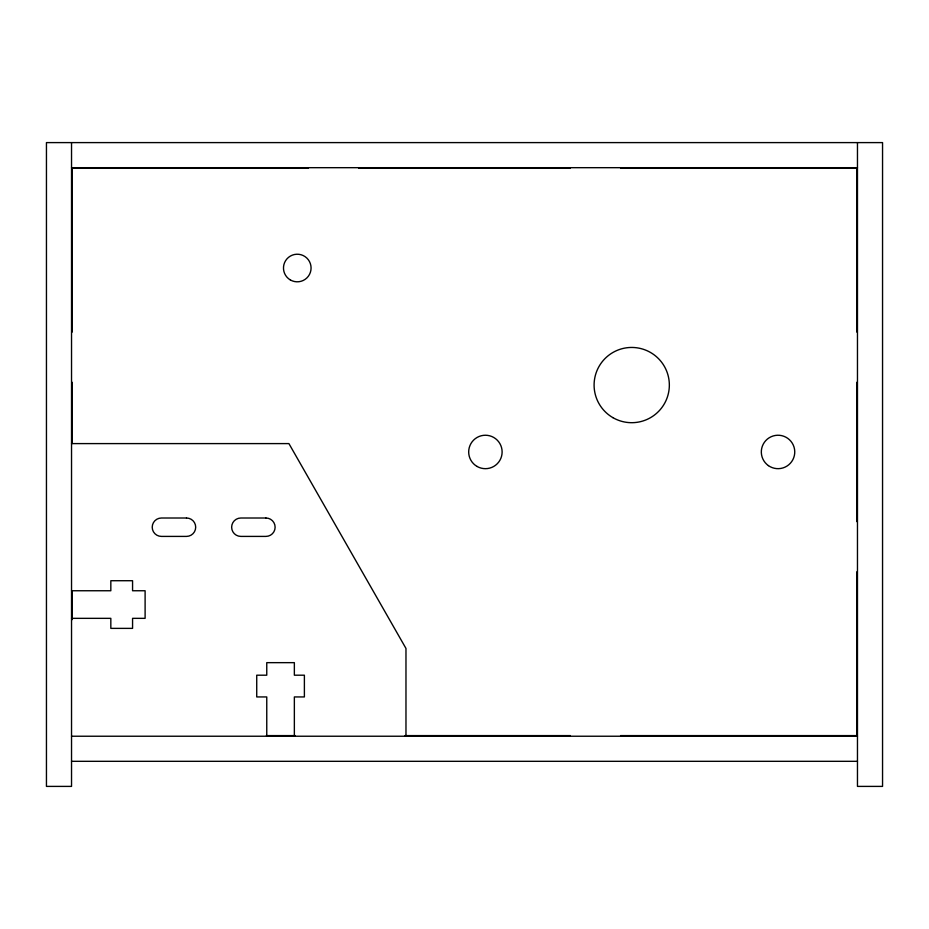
<?xml version="1.0" encoding="UTF-8"?>
<svg xmlns="http://www.w3.org/2000/svg" width="929" height="929" viewBox="0 0 929 929"><rect width="100%" height="100%" fill="white"/><g stroke="black" fill="none" stroke-linecap="round" stroke-linejoin="round"><path stroke-width="1.39" d="M71.533 167.684L857.467 167.684M308.428 168.312L72.16 168.312L72.16 332.117M358.594 168.312L570.406 168.312M620.572 168.312L856.84 168.312L856.84 332.117M71.533 443.597L288.919 443.597L405.973 648.442L405.973 736.232M71.533 590.751L110.83 590.751L110.83 580.718L132.568 580.718L132.568 590.751L145.11 590.751L145.11 618.342L132.568 618.342L132.568 628.376L110.83 628.376L110.83 618.342L71.533 618.342M266.391 735.605L295.387 735.605M405.021 735.605L570.406 735.605M620.572 735.605L856.84 735.605L856.84 571.799M71.533 736.232L857.467 736.232M71.533 761.315L857.467 761.315M857.467 142.601L857.467 786.399L882.55 786.399L882.55 142.601L46.45 142.601L46.45 786.399L71.533 786.399L71.533 142.601M856.84 382.283L856.84 521.633M294.354 736.232L294.354 696.936L304.387 696.936L304.387 675.197L294.354 675.197L294.354 662.656L266.762 662.656L266.762 675.197L256.729 675.197L256.729 696.936L266.762 696.936L266.762 736.232M72.16 382.283L72.16 443.249M72.16 590.647L72.16 619.631M186.497 518.01L161.414 518.01A9.197 9.197 0 0 0 152.217 527.207A9.197 9.197 0 0 0 161.414 536.405L186.497 536.405A9.197 9.197 0 0 0 195.694 527.207A9.197 9.197 0 0 0 186.497 518.01M265.926 518.01L240.843 518.01A9.197 9.197 0 0 0 231.646 527.207A9.197 9.197 0 0 0 240.843 536.405L265.926 536.405A9.197 9.197 0 0 0 275.123 527.207A9.197 9.197 0 0 0 265.926 518.01M612.908 417.655A37.624 37.624 0 0 0 669.344 385.07A37.624 37.624 0 0 0 612.908 352.486A37.624 37.624 0 0 0 612.908 417.655M477.041 466.439A16.722 16.722 0 0 0 502.124 451.958A16.722 16.722 0 0 0 477.041 437.478A16.722 16.722 0 0 0 477.041 466.439M768.411 465.626A16.722 16.722 0 0 0 794.69 453.457A16.722 16.722 0 0 0 771.012 436.781A16.722 16.722 0 0 0 768.411 465.626M290.382 279.966A13.796 13.796 0 0 0 311.076 268.017A13.796 13.796 0 0 0 290.382 256.067A13.796 13.796 0 0 0 290.382 279.966"/></g></svg>
